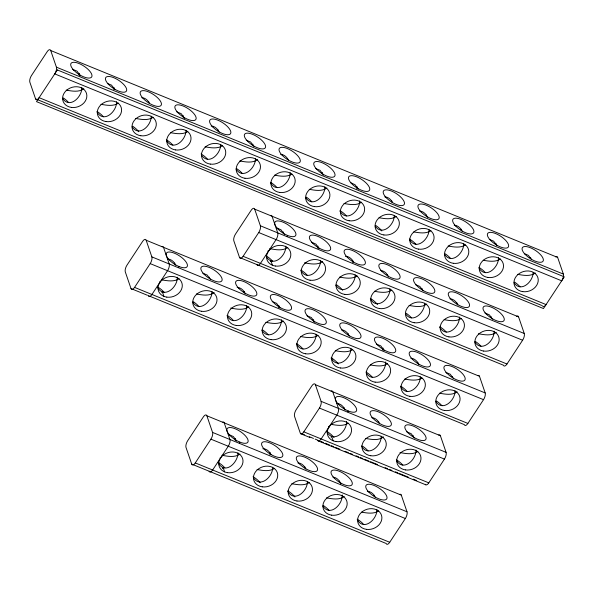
<?xml version="1.0" encoding="UTF-8"?>
<svg xmlns="http://www.w3.org/2000/svg" width="594" height="594" viewBox="0 0 594 594"><rect width="100%" height="100%" fill="white"/><g stroke="black" fill="none" stroke-linecap="round" stroke-linejoin="round"><path stroke-width="0.89" d="M346.577 421.369C347.193 431.177 333.85 443.733 326.93 432.038M342.211 494.965C342.753 504.573 329.922 517.181 322.757 505.954M385.662 361.939C386.204 371.547 373.374 384.162 366.208 372.928M81.846 87.548C82.172 96.881 69.884 109.14 62.645 98.5M116.565 101.723C116.973 111.249 104.173 123.47 97.164 112.363M177.287 277.264C177.762 286.991 164.456 299.146 157.685 287.585M212.006 291.431C212.407 300.958 199.614 313.179 192.597 302.071M255.457 158.405C255.858 167.931 243.065 180.153 236.048 169.045M246.725 305.606C247.201 315.332 233.902 327.494 227.131 315.926M238.001 452.799C238.068 462.548 225.193 475.289 218.213 462.8M290.176 172.579C290.652 182.306 277.346 194.468 270.574 182.9M285.811 246.176C286.219 255.702 273.418 267.924 266.409 256.816M281.452 319.78C281.927 329.507 268.622 341.661 261.85 330.101M324.903 186.754C325.23 196.079 312.934 208.338 305.695 197.698M320.537 260.35C321.012 270.077 307.707 282.239 300.935 270.671M359.622 200.921C360.098 210.655 346.792 222.809 340.02 211.249M389.983 288.691C390.458 298.426 377.153 310.58 370.381 299.012M376.886 509.489C377.361 519.215 364.063 531.378 357.291 519.809M415.971 450.059C416.379 459.585 403.578 471.807 396.569 460.699M459.422 317.033C459.897 326.767 446.591 338.922 439.82 327.361M455.056 390.637C455.464 400.163 442.664 412.385 435.654 401.269M498.507 257.61C498.915 267.137 486.115 279.358 479.106 268.25M494.149 331.207C494.55 340.733 481.749 352.955 474.74 341.847M151.24 116.238C151.433 125.49 139.182 137.37 132.083 126.841M185.967 130.413C186.226 139.857 173.47 151.693 166.602 140.704M220.686 144.58C220.805 153.638 209.058 165.54 201.745 155.494M272.676 467.322C272.936 476.767 260.187 488.595 253.319 477.613M316.127 334.296C316.387 343.74 303.631 355.576 296.762 344.587M307.395 481.489C307.729 491.141 294.468 502.903 287.845 491.468M355.212 274.866C355.472 284.311 342.716 296.146 335.848 285.157M350.846 348.47C351.247 358.331 337.481 369.995 331.11 358.123M394.297 215.444C394.49 224.688 382.232 236.568 375.141 226.039M381.207 436.234C381.6 446.101 367.842 457.766 361.464 445.894M429.017 229.611C429.284 239.055 416.528 250.891 409.66 239.902M424.651 303.215C424.844 312.459 412.592 324.339 405.494 313.81M420.292 376.811C420.619 386.464 407.365 398.218 400.735 386.783M463.736 243.785C463.929 253.037 451.678 264.909 444.579 254.388M533.13 272.475C533.189 281.638 520.975 293.139 514.025 282.729M131.007 288.573A5.153 2.131 -67.8 0 0 134.556 287.385L150.193 263.617A5.153 2.131 -67.8 0 0 151.849 256.883L146.154 240.236A5.153 2.131 -67.8 0 0 142.597 241.424L126.96 265.191A5.153 2.131 -67.8 0 0 125.304 271.933L131.007 288.573L147.535 295.322M161.858 292.701L162.377 291.906L163.899 296.347M178.534 267.345L179.054 266.55M239.531 257.492A5.153 2.131 -67.8 0 0 243.087 256.304L258.724 232.536A5.153 2.131 -67.8 0 0 260.38 225.794L254.678 209.155A5.153 2.131 -67.8 0 0 251.121 210.343L235.491 234.11A5.153 2.131 -67.8 0 0 233.836 240.845L239.531 257.492L503.422 365.199A5.153 2.131 -67.8 0 0 506.972 364.011L522.609 340.236A5.153 2.131 -67.8 0 0 524.264 333.501L518.569 316.854L254.678 209.155M270.389 261.62L270.909 260.825L272.431 265.266M287.065 236.263L287.585 235.469M191.721 464.114A5.153 2.131 -67.8 0 0 195.278 462.926L210.907 439.159A5.153 2.131 -67.8 0 0 212.563 432.417L206.868 415.778A5.153 2.131 -67.8 0 0 203.311 416.966L187.674 440.733A5.153 2.131 -67.8 0 0 186.019 447.468L191.721 464.114L386.159 543.473A5.153 2.131 -67.8 0 0 389.716 542.285L405.353 518.517A5.153 2.131 -67.8 0 0 407.009 511.783L401.306 495.136L206.868 415.778M222.312 468.636L223.099 467.448L224.614 471.888M239.248 442.886L239.776 442.092M303.801 431.845L319.438 408.071A5.153 2.131 -67.8 0 0 321.094 401.336L315.399 384.689A5.153 2.131 -67.8 0 0 311.843 385.877L296.206 409.652A5.153 2.131 -67.8 0 0 294.55 416.387L300.252 433.033A5.153 2.131 -67.8 0 0 303.801 431.845L428.801 482.863L444.438 459.088A5.153 2.131 -67.8 0 0 446.094 452.353L440.392 435.714L315.399 384.689M331.103 437.154L331.623 436.367L333.145 440.807M347.78 411.805L348.299 411.011M161.813 246.636A5.153 2.131 -67.8 0 1 163.513 247.319L169.208 263.966A5.153 2.131 -67.8 0 1 167.553 270.701L151.923 294.476A5.153 2.131 -67.8 0 1 148.366 295.663L464.33 424.621A5.153 2.131 -67.8 0 0 467.886 423.433L483.523 399.665A5.153 2.131 -67.8 0 0 485.179 392.931L479.477 376.284L146.154 240.236M383.457 436.894C378.63 440.948 371.317 439.419 365.614 438.446M214.144 292.538C209.244 296.436 202.064 294.98 196.369 293.985M496.28 332.313C491.387 336.211 484.199 334.756 478.512 333.761M257.521 159.608C252.561 163.35 245.5 161.976 239.82 160.959M248.789 306.801C243.718 310.603 236.509 309.162 230.732 308.063M426.767 304.061C421.807 307.811 414.746 306.43 409.066 305.42M344.23 496.517C339.271 500.259 332.209 498.886 326.529 497.869M535.291 272.98C530.338 276.722 523.277 275.349 517.597 274.331M457.12 391.832C452.16 395.582 445.106 394.201 439.426 393.191M83.828 88.84C78.816 92.441 71.874 91.134 66.209 90.102M326.886 188.046C321.874 191.639 314.931 190.332 309.266 189.308M287.793 247.468C282.67 251.121 275.579 249.747 269.817 248.641M361.605 202.212C356.593 205.814 349.651 204.507 343.985 203.475M322.52 261.642C317.389 265.288 310.306 263.922 304.536 262.808M283.435 321.064C278.423 324.666 271.48 323.359 265.815 322.327M239.983 454.091C234.853 457.744 227.769 456.378 222 455.264M387.6 363.58C382.707 367.129 375.905 365.882 370.344 364.931M118.466 103.104C113.409 106.556 106.578 105.316 100.935 104.277M153.185 117.278C148.129 120.731 141.305 119.491 135.655 118.444M396.243 216.476C391.305 219.877 384.615 218.703 379.076 217.738M357.157 275.906C352.101 279.358 345.27 278.118 339.62 277.071M318.072 335.328C313.016 338.78 306.185 337.548 300.534 336.501M430.962 230.65C426.024 234.051 419.342 232.87 413.795 231.905M274.621 468.354C269.565 471.807 262.734 470.574 257.091 469.527M500.408 258.991C495.47 262.392 488.78 261.219 483.241 260.254M417.872 451.447C412.696 454.945 405.724 453.653 399.977 452.524M187.823 131.534C182.841 134.793 176.262 133.687 170.745 132.707M291.988 174.049C286.895 177.361 280.168 176.195 274.539 175.133M179.091 278.735C174.116 281.994 167.538 280.88 162.013 279.9M391.788 290.162C386.694 293.473 379.974 292.307 374.346 291.246M352.702 349.591C347.609 352.903 340.889 351.73 335.261 350.675M461.234 318.51C456.251 321.77 449.673 320.656 444.156 319.676M348.336 423.188C343.362 426.447 336.783 425.341 331.259 424.361M309.251 482.618C304.158 485.929 297.438 484.756 291.81 483.702M378.697 510.959C373.723 514.218 367.144 513.112 361.62 512.132M222.446 145.797C217.322 148.968 210.699 147.861 205.101 146.792M465.496 244.995C460.372 248.173 453.757 247.059 448.151 245.99M422.052 378.022C416.929 381.192 410.306 380.086 404.7 379.017M345.366 256.289C349.027 256.177 352.049 258.999 353.527 262.14M262.83 448.737C266.491 448.626 269.513 451.455 270.998 454.596M141.721 97.661C145.263 97.713 148.114 100.468 149.562 103.512M211.167 126.002C214.842 126.062 217.753 129.009 219.164 132.195M280.613 154.343C284.288 154.41 287.192 157.351 288.61 160.536M384.778 196.859C388.32 196.918 391.171 199.673 392.612 202.71M419.498 211.033C423.173 211.093 426.084 214.04 427.494 217.218M454.217 225.208C457.9 225.267 460.803 228.215 462.221 231.393M167.716 259.029C171.399 259.088 174.302 262.036 175.72 265.214M380.412 270.463C384.229 270.53 387.177 273.671 388.565 276.99M237.162 287.37C240.978 287.437 243.926 290.577 245.315 293.896M449.858 298.804C453.534 298.864 456.437 301.811 457.855 304.989M341.327 329.885C345.003 329.952 347.906 332.892 349.324 336.078M410.773 358.227C414.449 358.293 417.352 361.234 418.77 364.419M336.961 403.482C340.778 403.556 343.733 406.697 345.114 410.016M371.688 417.656C375.363 417.716 378.267 420.663 379.685 423.841M297.876 462.912C301.559 462.971 304.462 465.919 305.88 469.097M367.322 491.253C370.998 491.32 373.901 494.26 375.319 497.445M72.609 69.335L76.997 71.124L80.435 75.846M107.328 83.502L111.442 85.076L114.842 89.338M176.774 111.843L181.163 113.64L184.6 118.362M246.213 140.191L250.609 141.981L253.89 146.362M315.659 168.533L320.047 170.322L323.485 175.044M489.27 239.389L493.659 241.186L496.94 245.567M276.574 227.962L280.962 229.752L284.4 234.474M415.458 284.645L419.854 286.442L423.136 290.822M202.762 273.218L207.158 275.007L210.439 279.388M484.904 312.986L489.293 314.783L492.575 319.164M272.208 301.559L276.604 303.348L280.034 308.071M306.935 315.733L311.323 317.523L314.761 322.245M376.373 344.075L380.769 345.864L384.199 350.586M445.819 372.416L450.207 374.205L453.489 378.586M406.734 431.845L411.122 433.635L414.404 438.016M332.922 477.101C336.746 477.353 339.575 480.598 340.897 483.954M350.705 182.737L355.049 184.727L358.212 189.219M524.316 253.593L528.378 255.353L531.667 259.734M311.62 242.159L315.956 244.156L319.119 248.641M229.084 434.615L233.427 436.605L236.59 441.097M300.779 433.776L309.875 437.444M50.713 50.527L557.655 257.432L563.35 274.072A5.153 2.131 -67.8 0 1 561.694 280.814L54.752 73.901A5.153 2.131 -67.8 0 0 56.408 67.167L50.713 50.527A5.153 2.131 -67.8 0 0 47.156 51.715L31.519 75.483A5.153 2.131 -67.8 0 0 29.863 82.217L35.566 98.864L541.646 305.42M56.408 67.167L563.35 274.072M260.38 225.794L524.264 333.501M258.724 232.536L522.609 340.236M243.087 256.304L506.972 364.011M151.849 256.883L485.179 392.931M150.193 263.617L483.523 399.665M134.556 287.385L467.886 423.433M321.094 401.336L446.094 452.353M319.438 408.071L444.438 459.088M302.732 434.043L304.38 434.719M309.34 436.746L313.476 438.431M315.132 439.107L317.612 440.117M321.027 441.513L323.589 442.56M325.297 443.258L329.566 444.995M331.281 445.693L333.843 446.74M335.551 447.438L339.82 449.183M344.943 451.277L348.366 452.673M350.074 453.363L352.636 454.41M356.051 455.806L358.613 456.853M360.32 457.551L362.889 458.598M364.597 459.296L368.867 461.041M370.574 461.731L377.405 464.523M385.098 467.664L387.659 468.711M389.367 469.409L391.929 470.448M395.352 471.844L397.913 472.891M399.621 473.589L408.16 477.079M413.29 479.165L416.706 480.561M318.139 440.859L425.779 484.793M212.563 432.417L407.009 511.783M210.907 439.159L405.353 518.517M195.278 462.926L389.716 542.285M328.742 426.351L328.979 427.041M268.028 250.809L268.265 251.507M220.218 457.432L220.456 458.13M159.496 281.898L159.734 282.588M530.642 257.521A12.363 10.165 -18.9 0 1 530.628 258.576M495.923 243.347A12.363 10.165 -18.9 0 1 495.908 244.401M461.196 229.18A12.363 10.165 -18.9 0 1 461.182 230.234M426.477 215.006A12.363 10.165 -18.9 0 1 426.462 216.06M391.758 200.831A12.363 10.165 -18.9 0 1 391.736 201.886M357.031 186.665A12.363 10.165 -18.9 0 1 356.883 188.758M322.312 172.49A12.363 10.165 -18.9 0 1 322.297 173.545M287.593 158.316A12.363 10.165 -18.9 0 1 287.57 159.37M252.866 144.149A12.363 10.165 -18.9 0 1 252.851 145.203M218.147 129.975A12.363 10.165 -18.9 0 1 218.132 131.029M183.427 115.808A12.363 10.165 -18.9 0 1 183.271 117.902M148.7 101.633A12.363 10.165 -18.9 0 1 148.686 102.688M113.981 87.459A12.363 10.165 -18.9 0 1 113.825 89.56M79.254 73.292A12.363 10.165 -18.9 0 1 79.106 75.386M514.634 282.15A12.363 4.826 33.3 0 1 520.084 286.828M478.868 267.315A12.363 4.826 33.3 0 1 485.365 272.653M445.196 253.801A12.363 4.826 33.3 0 1 450.638 258.487M409.429 238.966A12.363 4.826 33.3 0 1 415.919 244.312M375.75 225.46A12.363 4.826 33.3 0 1 381.838 230.925M339.983 210.625A12.363 4.826 33.3 0 1 346.473 215.971M306.304 197.119A12.363 4.826 33.3 0 1 311.753 201.797M270.537 182.284A12.363 4.826 33.3 0 1 277.034 187.63M236.865 168.778A12.363 4.826 33.3 0 1 242.307 173.455M201.099 153.943A12.363 4.826 33.3 0 1 207.588 159.281M166.372 139.768A12.363 4.826 33.3 0 1 172.861 145.114M132.7 126.262A12.363 4.826 33.3 0 1 138.781 131.727M96.933 111.427A12.363 4.826 33.3 0 1 103.423 116.766M63.254 97.913A12.363 4.826 33.3 0 1 68.696 102.599M555.68 256.905A5.153 2.131 -67.8 0 1 557.655 257.432M35.566 98.864A5.153 2.131 -67.8 0 0 39.122 97.676L546.057 304.581A5.153 2.131 -67.8 0 1 542.508 305.769M256.89 264.575A5.153 2.131 -67.8 0 0 260.447 263.387L276.084 239.62A5.153 2.131 -67.8 0 0 277.74 232.885L272.037 216.238A5.153 2.131 -67.8 0 0 270.604 215.436M516.594 316.327A5.153 2.131 -67.8 0 1 518.569 316.854M387.392 274.435A12.363 10.165 -18.9 0 1 387.377 275.49M317.946 246.087A12.363 10.165 -18.9 0 1 317.79 248.188M300.898 270.055A12.363 4.826 33.3 0 1 307.388 275.393M336.664 284.89A12.363 4.826 33.3 0 1 342.753 290.355M370.344 298.396A12.363 4.826 33.3 0 1 377.472 304.522M406.11 313.231A12.363 4.826 33.3 0 1 411.553 317.909M439.783 326.737A12.363 4.826 33.3 0 1 446.28 332.083M475.549 341.572A12.363 4.826 33.3 0 1 480.999 346.257M352.673 260.261A12.363 10.165 -18.9 0 1 352.517 262.362M422.111 288.602A12.363 10.165 -18.9 0 1 422.096 289.657M456.838 302.777A12.363 10.165 -18.9 0 1 456.816 303.831M491.557 316.951A12.363 10.165 -18.9 0 1 491.542 318.005M266.179 255.88A12.363 4.826 33.3 0 1 272.668 261.226M283.227 231.92A12.363 10.165 -18.9 0 1 283.212 232.974M452.472 376.373A12.363 10.165 -18.9 0 1 452.457 377.428M417.745 362.206A12.363 10.165 -18.9 0 1 417.731 363.261M383.026 348.032A12.363 10.165 -18.9 0 1 382.87 350.126M348.307 333.858A12.363 10.165 -18.9 0 1 348.292 334.912M313.58 319.691A12.363 10.165 -18.9 0 1 313.432 321.785M278.861 305.516A12.363 10.165 -18.9 0 1 278.705 307.618M244.141 291.342A12.363 10.165 -18.9 0 1 244.127 292.397M209.415 277.175A12.363 10.165 -18.9 0 1 209.4 278.23M436.464 401.002A12.363 4.826 33.3 0 1 441.914 405.68M400.698 386.167A12.363 4.826 33.3 0 1 407.187 391.513M365.978 371.993A12.363 4.826 33.3 0 1 372.468 377.339M331.259 357.826A12.363 4.826 33.3 0 1 338.387 363.951M296.532 343.651A12.363 4.826 33.3 0 1 303.022 348.997M262.86 330.145A12.363 4.826 33.3 0 1 268.302 334.823M227.094 315.31A12.363 4.826 33.3 0 1 233.583 320.649M193.414 301.797A12.363 4.826 33.3 0 1 198.856 306.482M477.776 375.594A5.153 2.131 -67.8 0 1 479.477 376.284M174.695 263.001A12.363 10.165 -18.9 0 1 174.681 264.055M157.648 286.961A12.363 4.826 33.3 0 1 164.137 292.307M331.058 391.09A5.153 2.131 -67.8 0 1 332.759 391.78L338.454 408.42A5.153 2.131 -67.8 0 1 336.798 415.161L321.168 438.929A5.153 2.131 -67.8 0 1 317.708 440.347M413.387 435.803A12.363 10.165 -18.9 0 1 413.372 436.857M378.66 421.629A12.363 10.165 -18.9 0 1 378.645 422.683M396.339 459.763A12.363 4.826 33.3 0 1 402.829 465.109M362.659 446.257A12.363 4.826 33.3 0 1 368.102 450.935M438.691 435.023A5.153 2.131 -67.8 0 1 440.392 435.714M428.801 482.863A5.153 2.131 -67.8 0 1 425.341 484.281M343.941 407.462A12.363 10.165 -18.9 0 1 343.926 408.509M326.893 431.422A12.363 4.826 33.3 0 1 334.021 437.548M222.795 422.059A5.153 2.131 -67.8 0 1 224.228 422.861L229.923 439.508A5.153 2.131 -67.8 0 1 228.267 446.243L212.637 470.01A5.153 2.131 -67.8 0 1 209.081 471.198M374.302 495.225A12.363 10.165 -18.9 0 1 374.287 496.28M339.575 481.058A12.363 10.165 -18.9 0 1 339.56 482.113M304.856 466.884A12.363 10.165 -18.9 0 1 304.841 467.938M270.136 452.717A12.363 10.165 -18.9 0 1 269.98 454.811M357.246 519.193A12.363 4.826 33.3 0 1 363.743 524.532M323.574 505.687A12.363 4.826 33.3 0 1 329.017 510.365M287.808 490.844A12.363 4.826 33.3 0 1 294.936 496.978M253.081 476.678A12.363 4.826 33.3 0 1 260.217 482.803M399.606 494.446A5.153 2.131 -67.8 0 1 401.306 495.136M235.41 438.543A12.363 10.165 -18.9 0 1 235.261 440.637M218.362 462.503A12.363 4.826 33.3 0 1 224.851 467.849M57.358 69.944L36.516 101.633L543.458 308.546L564.3 276.849L57.358 69.944M522.757 291.639A12.363 10.165 -18.9 0 0 537.889 277.643A12.363 10.165 -18.9 0 0 517.656 274.792A12.363 10.165 -18.9 0 0 522.757 291.639M488.03 277.472A12.363 10.165 -18.9 0 0 503.163 263.469A12.363 10.165 -18.9 0 0 482.937 260.618A12.363 10.165 -18.9 0 0 488.03 277.472M453.311 263.298A12.363 10.165 -18.9 0 0 468.443 249.294A12.363 10.165 -18.9 0 0 448.21 246.451A12.363 10.165 -18.9 0 0 453.311 263.298M418.592 249.131A12.363 10.165 -18.9 0 0 433.724 235.127A12.363 10.165 -18.9 0 0 413.491 232.276A12.363 10.165 -18.9 0 0 418.592 249.131M383.865 234.957A12.363 10.165 -18.9 0 0 398.997 220.953A12.363 10.165 -18.9 0 0 378.772 218.102A12.363 10.165 -18.9 0 0 383.865 234.957M349.146 220.782A12.363 10.165 -18.9 0 0 364.278 206.786A12.363 10.165 -18.9 0 0 344.045 203.935A12.363 10.165 -18.9 0 0 349.146 220.782M314.426 206.615A12.363 10.165 -18.9 0 0 329.559 192.612A12.363 10.165 -18.9 0 0 309.326 189.761A12.363 10.165 -18.9 0 0 314.426 206.615M279.7 192.441A12.363 10.165 -18.9 0 0 294.832 178.438A12.363 10.165 -18.9 0 0 274.606 175.586A12.363 10.165 -18.9 0 0 279.7 192.441M244.98 178.267A12.363 10.165 -18.9 0 0 260.113 164.271A12.363 10.165 -18.9 0 0 239.879 161.42A12.363 10.165 -18.9 0 0 244.98 178.267M210.261 164.1A12.363 10.165 -18.9 0 0 225.393 150.096A12.363 10.165 -18.9 0 0 205.16 147.245A12.363 10.165 -18.9 0 0 210.261 164.1M175.534 149.926A12.363 10.165 -18.9 0 0 190.667 135.922A12.363 10.165 -18.9 0 0 170.441 133.071A12.363 10.165 -18.9 0 0 175.534 149.926M140.815 135.751A12.363 10.165 -18.9 0 0 155.947 121.755A12.363 10.165 -18.9 0 0 135.714 118.904A12.363 10.165 -18.9 0 0 140.815 135.751M106.096 121.584A12.363 10.165 -18.9 0 0 121.228 107.581A12.363 10.165 -18.9 0 0 100.995 104.73A12.363 10.165 -18.9 0 0 106.096 121.584M71.369 107.41A12.363 10.165 -18.9 0 0 86.501 93.407A12.363 10.165 -18.9 0 0 66.276 90.563A12.363 10.165 -18.9 0 0 71.369 107.41M525.185 254.425A12.363 4.826 33.3 0 0 543.02 261.249A12.363 4.826 33.3 0 0 529.967 247.564A12.363 4.826 33.3 0 0 525.185 254.425M490.458 240.258A12.363 4.826 33.3 0 0 508.301 247.074A12.363 4.826 33.3 0 0 495.24 233.397A12.363 4.826 33.3 0 0 490.458 240.258M455.739 226.084A12.363 4.826 33.3 0 0 473.581 232.907A12.363 4.826 33.3 0 0 460.521 219.223A12.363 4.826 33.3 0 0 455.739 226.084M421.02 211.91A12.363 4.826 33.3 0 0 438.855 218.733A12.363 4.826 33.3 0 0 425.794 205.049A12.363 4.826 33.3 0 0 421.02 211.91M386.293 197.743A12.363 4.826 33.3 0 0 404.135 204.559A12.363 4.826 33.3 0 0 391.075 190.882A12.363 4.826 33.3 0 0 386.293 197.743M351.574 183.568A12.363 4.826 33.3 0 0 369.416 190.392A12.363 4.826 33.3 0 0 356.355 176.708A12.363 4.826 33.3 0 0 351.574 183.568M316.854 169.401A12.363 4.826 33.3 0 0 334.689 176.218A12.363 4.826 33.3 0 0 321.629 162.533A12.363 4.826 33.3 0 0 316.854 169.401M282.128 155.227A12.363 4.826 33.3 0 0 299.97 162.051A12.363 4.826 33.3 0 0 286.909 148.366A12.363 4.826 33.3 0 0 282.128 155.227M247.408 141.053A12.363 4.826 33.3 0 0 265.251 147.876A12.363 4.826 33.3 0 0 252.19 134.192A12.363 4.826 33.3 0 0 247.408 141.053M212.689 126.886A12.363 4.826 33.3 0 0 230.524 133.702A12.363 4.826 33.3 0 0 217.463 120.025A12.363 4.826 33.3 0 0 212.689 126.886M177.962 112.712A12.363 4.826 33.3 0 0 195.805 119.535A12.363 4.826 33.3 0 0 182.744 105.851A12.363 4.826 33.3 0 0 177.962 112.712M143.243 98.537A12.363 4.826 33.3 0 0 161.085 105.361A12.363 4.826 33.3 0 0 148.025 91.676A12.363 4.826 33.3 0 0 143.243 98.537M108.524 84.37A12.363 4.826 33.3 0 0 126.359 91.186A12.363 4.826 33.3 0 0 113.298 77.51A12.363 4.826 33.3 0 0 108.524 84.37M73.797 70.196A12.363 4.826 33.3 0 0 91.639 77.02A12.363 4.826 33.3 0 0 78.579 63.335A12.363 4.826 33.3 0 0 73.797 70.196M275.341 266.038A12.363 10.165 -18.9 0 0 290.473 252.042A12.363 10.165 -18.9 0 0 270.24 249.19A12.363 10.165 -18.9 0 0 275.341 266.038M277.769 228.824A12.363 4.826 33.3 0 0 295.604 235.647A12.363 4.826 33.3 0 0 282.544 221.963A12.363 4.826 33.3 0 0 277.769 228.824M414.226 322.728A12.363 10.165 -18.9 0 0 429.358 308.724A12.363 10.165 -18.9 0 0 409.125 305.873A12.363 10.165 -18.9 0 0 414.226 322.728M486.1 313.855A12.363 4.826 33.3 0 0 503.935 320.678A12.363 4.826 33.3 0 0 490.874 306.994A12.363 4.826 33.3 0 0 486.1 313.855M312.489 242.998A12.363 4.826 33.3 0 0 330.331 249.814A12.363 4.826 33.3 0 0 317.27 236.137A12.363 4.826 33.3 0 0 312.489 242.998M347.208 257.165A12.363 4.826 33.3 0 0 365.05 263.988A12.363 4.826 33.3 0 0 351.99 250.304A12.363 4.826 33.3 0 0 347.208 257.165M381.935 271.339A12.363 4.826 33.3 0 0 399.769 278.163A12.363 4.826 33.3 0 0 386.709 264.478A12.363 4.826 33.3 0 0 381.935 271.339M416.654 285.514A12.363 4.826 33.3 0 0 434.496 292.33A12.363 4.826 33.3 0 0 421.436 278.653A12.363 4.826 33.3 0 0 416.654 285.514M451.373 299.68A12.363 4.826 33.3 0 0 469.215 306.504A12.363 4.826 33.3 0 0 456.155 292.82A12.363 4.826 33.3 0 0 451.373 299.68M310.061 280.212A12.363 10.165 -18.9 0 0 325.193 266.209A12.363 10.165 -18.9 0 0 304.96 263.357A12.363 10.165 -18.9 0 0 310.061 280.212M344.78 294.386A12.363 10.165 -18.9 0 0 359.912 280.383A12.363 10.165 -18.9 0 0 339.686 277.532A12.363 10.165 -18.9 0 0 344.78 294.386M379.507 308.553A12.363 10.165 -18.9 0 0 394.639 294.55A12.363 10.165 -18.9 0 0 374.406 291.706A12.363 10.165 -18.9 0 0 379.507 308.553M448.945 336.895A12.363 10.165 -18.9 0 0 464.077 322.898A12.363 10.165 -18.9 0 0 443.852 320.047A12.363 10.165 -18.9 0 0 448.945 336.895M483.672 351.069A12.363 10.165 -18.9 0 0 498.804 337.065A12.363 10.165 -18.9 0 0 478.571 334.214A12.363 10.165 -18.9 0 0 483.672 351.069M169.238 259.912A12.363 4.826 33.3 0 0 187.08 266.728A12.363 4.826 33.3 0 0 174.02 253.044A12.363 4.826 33.3 0 0 169.238 259.912M166.81 297.126A12.363 10.165 -18.9 0 0 181.942 283.123A12.363 10.165 -18.9 0 0 161.709 280.271A12.363 10.165 -18.9 0 0 166.81 297.126M444.587 410.499A12.363 10.165 -18.9 0 0 459.719 396.495A12.363 10.165 -18.9 0 0 439.486 393.644A12.363 10.165 -18.9 0 0 444.587 410.499M409.86 396.324A12.363 10.165 -18.9 0 0 424.992 382.321A12.363 10.165 -18.9 0 0 404.766 379.469A12.363 10.165 -18.9 0 0 409.86 396.324M375.141 382.15A12.363 10.165 -18.9 0 0 390.273 368.154A12.363 10.165 -18.9 0 0 370.04 365.303A12.363 10.165 -18.9 0 0 375.141 382.15M340.421 367.983A12.363 10.165 -18.9 0 0 355.554 353.979A12.363 10.165 -18.9 0 0 335.32 351.128A12.363 10.165 -18.9 0 0 340.421 367.983M305.695 353.809A12.363 10.165 -18.9 0 0 320.827 339.805A12.363 10.165 -18.9 0 0 300.601 336.961A12.363 10.165 -18.9 0 0 305.695 353.809M270.975 339.642A12.363 10.165 -18.9 0 0 286.108 325.638A12.363 10.165 -18.9 0 0 265.874 322.787A12.363 10.165 -18.9 0 0 270.975 339.642M236.256 325.467A12.363 10.165 -18.9 0 0 251.388 311.464A12.363 10.165 -18.9 0 0 231.155 308.613A12.363 10.165 -18.9 0 0 236.256 325.467M201.529 311.293A12.363 10.165 -18.9 0 0 216.662 297.297A12.363 10.165 -18.9 0 0 196.436 294.446A12.363 10.165 -18.9 0 0 201.529 311.293M447.015 373.284A12.363 4.826 33.3 0 0 464.85 380.101A12.363 4.826 33.3 0 0 451.789 366.424A12.363 4.826 33.3 0 0 447.015 373.284M412.288 359.11A12.363 4.826 33.3 0 0 430.13 365.934A12.363 4.826 33.3 0 0 417.07 352.249A12.363 4.826 33.3 0 0 412.288 359.11M377.569 344.936A12.363 4.826 33.3 0 0 395.411 351.759A12.363 4.826 33.3 0 0 382.35 338.075A12.363 4.826 33.3 0 0 377.569 344.936M342.849 330.769A12.363 4.826 33.3 0 0 360.684 337.585A12.363 4.826 33.3 0 0 347.624 323.908A12.363 4.826 33.3 0 0 342.849 330.769M308.123 316.595A12.363 4.826 33.3 0 0 325.965 323.418A12.363 4.826 33.3 0 0 312.904 309.734A12.363 4.826 33.3 0 0 308.123 316.595M273.403 302.42A12.363 4.826 33.3 0 0 291.246 309.244A12.363 4.826 33.3 0 0 278.185 295.56A12.363 4.826 33.3 0 0 273.403 302.42M238.684 288.253A12.363 4.826 33.3 0 0 256.519 295.07A12.363 4.826 33.3 0 0 243.458 281.393A12.363 4.826 33.3 0 0 238.684 288.253M203.957 274.079A12.363 4.826 33.3 0 0 221.8 280.903A12.363 4.826 33.3 0 0 208.739 267.218A12.363 4.826 33.3 0 0 203.957 274.079M338.483 404.366A12.363 4.826 33.3 0 0 356.326 411.189A12.363 4.826 33.3 0 0 343.265 397.505A12.363 4.826 33.3 0 0 338.483 404.366M336.056 441.58A12.363 10.165 -18.9 0 0 351.188 427.576A12.363 10.165 -18.9 0 0 330.955 424.725A12.363 10.165 -18.9 0 0 336.056 441.58M405.502 469.921A12.363 10.165 -18.9 0 0 420.634 455.925A12.363 10.165 -18.9 0 0 400.401 453.074A12.363 10.165 -18.9 0 0 405.502 469.921M370.775 455.754A12.363 10.165 -18.9 0 0 385.907 441.75A12.363 10.165 -18.9 0 0 365.681 438.899A12.363 10.165 -18.9 0 0 370.775 455.754M407.93 432.707A12.363 4.826 33.3 0 0 425.764 439.53A12.363 4.826 33.3 0 0 412.704 425.846A12.363 4.826 33.3 0 0 407.93 432.707M373.203 418.54A12.363 4.826 33.3 0 0 391.045 425.356A12.363 4.826 33.3 0 0 377.984 411.679A12.363 4.826 33.3 0 0 373.203 418.54M229.952 435.447A12.363 4.826 33.3 0 0 247.795 442.27A12.363 4.826 33.3 0 0 234.734 428.586A12.363 4.826 33.3 0 0 229.952 435.447M227.524 472.661A12.363 10.165 -18.9 0 0 242.656 458.665A12.363 10.165 -18.9 0 0 222.423 455.813A12.363 10.165 -18.9 0 0 227.524 472.661M366.409 529.351A12.363 10.165 -18.9 0 0 381.541 515.347A12.363 10.165 -18.9 0 0 361.315 512.496A12.363 10.165 -18.9 0 0 366.409 529.351M331.69 515.176A12.363 10.165 -18.9 0 0 346.822 501.18A12.363 10.165 -18.9 0 0 326.589 498.329A12.363 10.165 -18.9 0 0 331.69 515.176M296.97 501.009A12.363 10.165 -18.9 0 0 312.102 487.006A12.363 10.165 -18.9 0 0 291.869 484.155A12.363 10.165 -18.9 0 0 296.97 501.009M262.244 486.835A12.363 10.165 -18.9 0 0 277.376 472.831A12.363 10.165 -18.9 0 0 257.15 469.98A12.363 10.165 -18.9 0 0 262.244 486.835M368.844 492.136A12.363 4.826 33.3 0 0 386.679 498.96A12.363 4.826 33.3 0 0 373.619 485.276A12.363 4.826 33.3 0 0 368.844 492.136M334.118 477.962A12.363 4.826 33.3 0 0 351.96 484.786A12.363 4.826 33.3 0 0 338.899 471.101A12.363 4.826 33.3 0 0 334.118 477.962M299.398 463.795A12.363 4.826 33.3 0 0 317.241 470.611A12.363 4.826 33.3 0 0 304.18 456.935A12.363 4.826 33.3 0 0 299.398 463.795M264.679 449.621A12.363 4.826 33.3 0 0 282.514 456.444A12.363 4.826 33.3 0 0 269.453 442.76A12.363 4.826 33.3 0 0 264.679 449.621"/></g></svg>
